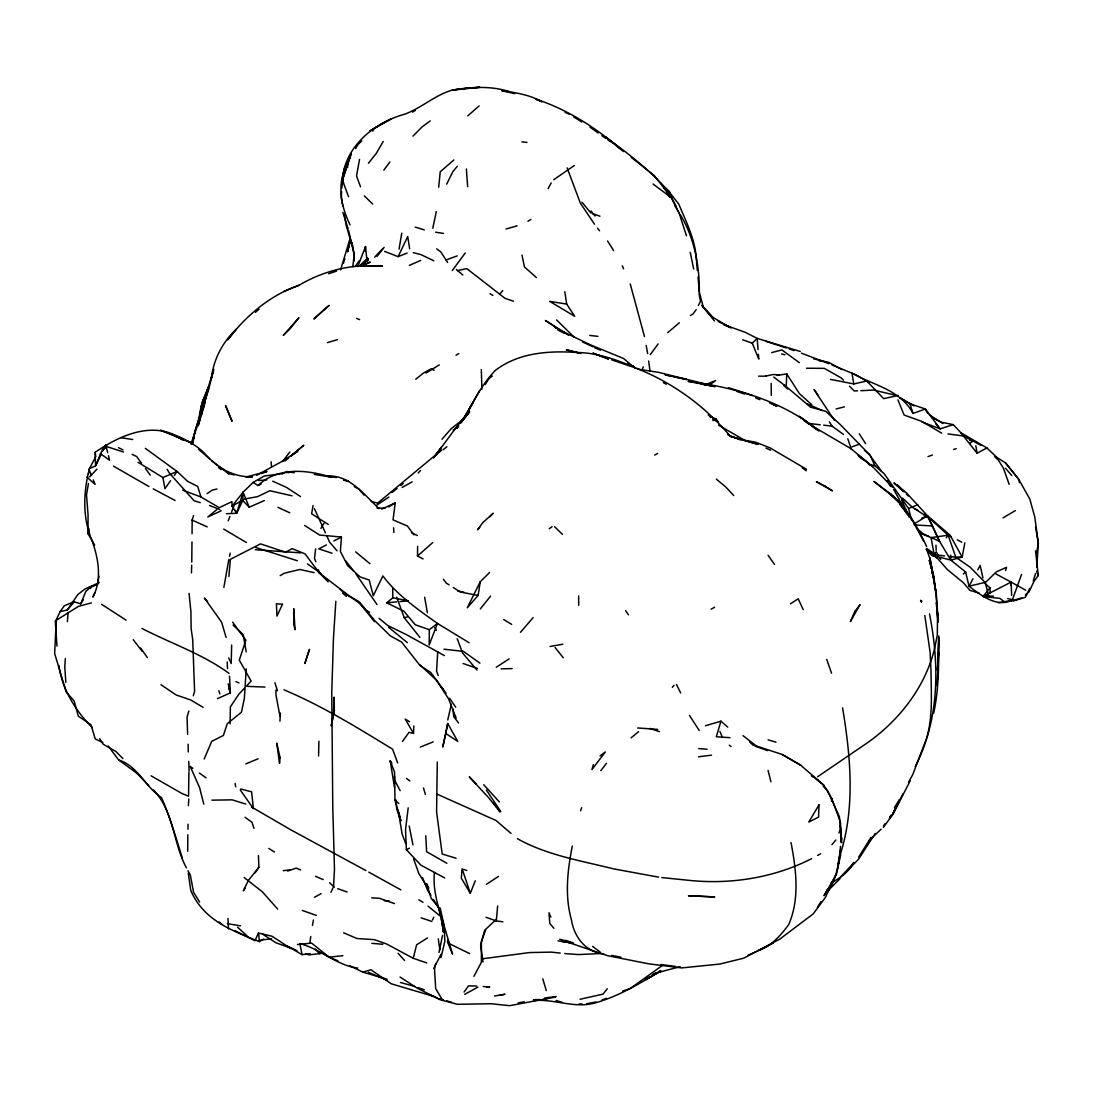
<?xml version="1.0" encoding="UTF-8"?>
<svg xmlns="http://www.w3.org/2000/svg" width="1093" height="1093" viewBox="0 0 1093 1093"><rect width="100%" height="100%" fill="white"/><g stroke="black" fill="none" stroke-linecap="round" stroke-linejoin="round"><path stroke-width="1.5" d="M56.959 646.086L55.265 620.906L78.354 606.437L91.334 602.885M191.767 562.116L191.972 541.964M94.626 544.956L88.014 533.808L88.055 514.926L86.511 494.897L88.465 483.434M831.595 801.155L831.609 798.218L823.712 785.088L800.732 765.237L782.151 754.471L756.288 745.959L742.98 735.63M187.682 851.283L187.832 834.765M192.054 533.739L192.163 520.118L193.611 515.595M423.087 558.906L417.512 556.009L417.622 546.363M188.775 761.397L189.075 770.961M469.157 642.766L437.487 623.461L429.33 629.691L429.153 645.034L437.487 623.461C417.963 609.443 397.36 595.343 382.878 575.943L373.273 595.767L369.202 580L360.184 576.94L347.629 565.614L340.374 551.337L341.426 537.046L319.593 535.037L304.605 525.432M187.969 829.218L188.051 824.204M230.077 723.867L230.391 706.843L238.875 694.137L244.449 688.207M1011.025 585.288L1011.08 582.104L995.518 573.702M318.569 755.946L318.896 741.245M231.661 645.075L231.197 663.547L228.669 657.918M191.466 572.855L191.671 565.19M226.429 513.71L236.621 513.3L242.783 500.526L243.056 492.205L253.18 482.396L264.369 476.001L282.035 473.693M777.191 375.405L786.728 373.874L786.25 386.621L810.5 407.129L825.734 411.351L840.093 424.412L870.315 455.439L874.714 465.618L884.182 473.693L908.597 508.532L911.466 519.954M938.34 660.896L938.709 637.301L937.452 670.255L937.794 665.418M333.474 713.292L334.226 697.156L334.321 710.313L331.275 725.684L334.321 710.313M353.886 261.254L354.2 254.806L352.069 242.427M402.47 741.464L409.001 732.365L413.509 733.376L413.864 725.902M341.603 191.453L341.289 197.724L342.765 205.99M341.754 188.31L344.527 168.09M333.543 886.532L334.485 869.331L332.778 807.741L331.753 692.334L333.488 637.711L335.838 601.259M937.029 685.666L937.958 669.244M365.199 251.39L365.499 246.567L357.766 266.528M68.135 612.394L67.383 621.644M1036.806 567.349L1038.323 543.508L1035.604 527.127M309.838 943.286L310.726 936.496M437.296 761.93L436.585 811.935L442.187 854.043L456.082 858.224M65.361 658.437L64.774 667.195L65.84 682.456M437.733 651.66L436.585 671.075L438.211 675.515M938.368 657.385L938.723 652.548L938.75 654.079M101.389 453.937L95.61 465.864L89.489 468.555C83.765 490.156 82.385 514.53 90.254 535.816M228.902 576.544L230.35 559.329L260.517 543.877L285.574 552.238L292.118 548.645L305.043 553.864L319.347 572.978L349.159 595.849L359.037 601.71L374.954 620.865L390.379 635.907L401.637 642.083L420.067 665.569L430.669 672.386L446.04 693.194M246.226 668.875L244.367 698.482L241.444 712.212L227.276 723.689L223.368 735.493L211.741 741.355L204.159 759.034M502.862 921.823L496.304 920.921L497.657 905.988M839.916 855.095L840.367 850.436M841.104 842.676L840.531 822.442L831.609 798.218L832.169 801.196M200.074 414.684L200.921 406.377L206.932 393.152M438.676 187.217L440.219 171.82L453.827 159.988M352.807 266.596L354.2 254.806L348.53 230.418M408.181 807.836L405.544 829.532L406.377 849.698L420.942 865.191L444.66 877.939M88.465 474.184L89.052 469.525L95.952 456.164M840.517 846.337C838.864 863.238 836.842 880.89 825.516 894.429M839.082 857.377L837.648 868.675L839.41 858.114M381.758 509.106L395.256 502.876L393.043 519.858L407.47 526.061L413.974 534.887M280.423 713.073L279.931 721.148M315.631 548.973L314.511 558.427L315.822 561.747M312.448 925.511L313.431 920.005M188.898 772.15L188.57 796.196L182.394 793.723L151.094 775.839M223.86 587.378L228.833 559.52M98.971 576.12L97.714 584.263L92.263 586.64M480.237 581.804L467.298 607.763L478.119 595.453L480.237 581.804L489.596 572.486M192.081 444.277C194.964 425.573 204.282 408.495 207.492 389.723L202.41 401.814L198.502 419.603M347.902 161.614L347.601 167.461M572.322 846.009C567.513 870.329 564.575 895.686 571.461 919.937C574.03 936.742 585.725 952.345 603.705 953.82M399.068 249.122L401.759 233.123M432.801 228.246L436.298 211.618M313.076 505.526L311.628 513.792L328.242 524.462M1036.67 552.703L1038.35 543.207L1034.743 516.866L1029.811 499.023L1018.84 479.499L1005.642 463.036L996.584 457.175L986.924 447.939L960.856 432.732L953.274 424.63L941.169 422.171L932.056 417.649M359.542 159.373L356.509 175.987L360.567 186.876M445.862 733.54L447.693 723.484L457.735 741.368L445.862 733.54L442.733 747.038L447.693 723.484M201.508 414.971L206.96 391.513L212.711 372.645L211.482 377.645C213.572 359.324 222.74 341.931 236.129 329.335L227.781 339.827C245.72 315.836 270.367 295.014 298.826 285.355C319.812 272.949 344.063 265.654 368.505 265.736L365.308 266.105M451.382 704.22L447.747 719.945M442.528 935.458L438.976 952.509M964.832 542.825L962.154 557.047L950.842 560.122L938.819 556.952L940.786 559.425M192.682 443.58L195.237 430.287L203.12 406.118L201.057 415.764M933.668 713.087C939.242 687.839 938.682 661.648 938.75 635.907M1035.563 573.497L1033.213 581.052M350.32 239.367L347.656 251.896L350.47 239.258M926.7 737.953L926.768 737.638C932.998 716.038 931.195 693.181 930.99 670.965L930.129 652.425L924.828 615.55M840.708 854.699L836.364 874.455L824.026 895.727L828.029 888.595M229.53 556.323L230.24 553.14M440.985 957.687L444.837 941.305L444.127 925.634L440.178 907.982M344.978 169.142L342.396 179.99L343.503 183.023M88.014 533.808L89.189 528.985M426.735 962.919L413.236 958.288L416.611 944.817L427.486 937.917M208.941 388.111L213.859 369.311M350.388 237.427L340.592 269.834M198.161 425.204L202.615 408.919M188.816 799.038L188.365 805.637M593.349 764.663L591.955 769.581L605.317 751.97L600.043 755.85M193.297 695.831L194.581 691.377L192.723 639.801L191.138 628.625L190.92 611.697L189.075 593.362M1005.601 570.546L1006.53 567.322L996.502 571.762L985.299 582.596L988.728 596.027L993.469 596.15M188.843 711.051L187.067 717.158L187.613 734.318M727.733 727.105L720.943 721.189L716.325 736.75L730.056 737.707M200.388 418.223L198.065 425.928L199.418 421.461M201.303 415.135L203.612 407.429M203.107 409.151L205.006 402.798M347.67 249.573L349.118 244.736M435.67 963.452L434.508 968.74L435.683 988.673L442.761 1000.409M182.722 490.156L200.962 496.987L219.242 507.658L231.948 501.66L232.071 506.182L236.621 513.3L243.056 492.205L249.231 507.207L264.315 500.567M344.746 169.237C337.286 187.395 341.658 207.834 350.074 224.871M838.796 858.907C855.723 810.35 850.778 757.572 842.594 707.854M343.407 263.345L344.828 258.754M190.947 443.977L200.484 417.212M192.245 443.116L194.24 436.981M199.213 421.638L200.716 417.034M580.602 810.719L581.681 807.686M320.946 528.425L324.034 523.205M838.959 833.085L840.517 828.754L839.93 826.076M1029.674 588.43L1025.425 597.297L1013.498 600.918L1012.446 599.702L1021.545 574.453M926.208 739.264L912.819 774.459L908.543 782.342M485.606 930.061L481.398 941.415L481.398 962.277L473.938 976.322M228.218 520.828L229.885 516.47M231.552 512.098L234.326 504.816L244.928 498.914L257.47 496.687L269.834 490.73L291.981 495.785M642.165 369.776L643.312 366.838M359.214 266.323L367.002 260.954L367.986 258.467M470.318 893.295L462.107 868.798L461.287 878.103L470.318 893.295L475.264 880.767M123.523 452.024L107.182 446.723L105.734 444.988L100.488 453.704L95.61 465.864L95.023 452.379C117.538 436.927 147.746 422.458 174.771 434.959C185.468 439.359 195.62 444.687 204.036 452.775C216.646 467.285 232.768 477.422 252.565 476.808L249.286 477.163M372.822 131.146L373.888 128.523M102.756 742.612L95.2 738.909L91.006 724.741L78.313 716.175L74.201 701.078L66.113 691.855L54.65 653.436L56.262 619.758L60.115 611.615L67.233 610.003L74.256 601.833L80.759 603.842L85.8 591.45L92.181 585.739L99.395 582.473M208.654 386.58L202.41 401.814L207.055 392.824M896.629 805.65L892.694 814.681L883.322 827.374M94.845 592.707L92.905 597.106C102.687 578.47 98.001 556.118 90.828 537.346M853.619 862.445C849.22 871.859 839.656 878.212 830.871 883.185M330.974 892.325L332.9 887.981M835.23 875.753L825.42 897.435L813.219 913.898L779.692 939.188L743.746 958.165L719.781 964.067L681.69 967.92L648.832 963.848L607.681 955.706L565.04 941.305L570.081 942.767L561.857 941.483L570.314 941.975M446.695 184.13L452.912 171.533L457.202 166.409M432.473 920.019L433.784 917.232M903.023 793.873L892.694 814.681L910.168 780.962M891.997 815.05L889.524 818.192L890.932 815.255M384.599 251.39L398.112 256.609L407.73 236.525L409.643 248.821M102.838 450.944L105.734 444.988L107.66 452.611M433.743 968.494L441.08 954.257M915.224 766.521C939.556 719.809 939.57 664.339 929.474 613.801M345.197 166.792L346.672 163.977M698.318 305.562L700.476 301.449L699.083 293.703M892.735 813.657L896.397 806.716M972.989 578.757L968.999 586.217C980.831 595.193 996.338 607.722 1011.899 600.317L998.592 602.789M977.77 569.808L980.161 565.341L982.935 577.937M548.085 188.638L551.227 182.914M727.924 434.153L730.329 436.339L757.914 444.332L730.329 436.339C707.772 409.383 679.86 387.933 647.971 373.232C625.688 363.327 602.188 352.957 577.541 352.493C549.11 350.607 518.424 352.424 495.02 370.677C480.592 385.815 471.998 404.956 461.355 422.677M434.454 456.847L457.926 425.095L467.23 414.698L460.167 422.731L466.164 414.52L479.567 390.611M889.524 818.192L891.096 815.419M466.164 414.52L472.709 403.098L462.202 421.188M383.219 141.448L376.265 153.43L368.437 163.24M465.085 417.444L469.334 410.189M871.039 837.306L858.702 857.103M899.471 799.42L894.416 807.549M835.831 840.025L831.951 844.684M348.817 159.851L350.525 157.023M355.621 148.566L358.162 144.331L361.797 140.97M485.237 384.504L488.585 379.08L492.315 376.019M364.884 262.32L367.48 258.167L368.163 260.721M817.414 907.368L821.021 901.616M80.759 603.842L83.396 599.661M90.418 588.526L92.181 585.739L84.926 589.031L77.808 594.578L67.233 610.003M464.375 418.496L466.178 415.75M245.16 888.062L243.329 890.836L248.357 880.48L258.863 867.255L258.454 855.546M255.202 872.801L258.863 867.255M458.554 425.683L456.696 428.483L458.705 425.887M467.886 414.274L469.635 411.637L465.659 416.816M600.808 770.647L606.478 763.31M650.267 354.61L658.15 343.912M875.233 833.399L858.47 859.33L842.689 875.37M170.522 480.729L164.92 488.694L162.912 477.532L138.032 462.298M174.265 475.428L177.066 471.452L145.328 448.349M464.074 992.048L468.528 985.818L476.644 986.036M979.273 593.185L969.819 590.329L963.466 582.788L947.344 569.562L934.187 554.657L936.25 551.787L938.163 555.135L937.043 557.895L928.039 552.074M946.292 537.824L948.15 535.228L951.183 536.772M355.444 266.064L359.378 260.626M60.115 611.615L64.337 605.768L74.023 601.656M433.607 458.022L441.381 447.365L434.932 455.918M696.241 309.565L693.153 313.773L690.393 315.576M883.581 825.802L885.221 823.562M452.297 270.517L465.235 253.002M383.821 170.166L389.887 161.996M460.413 423.005L466.998 414.165M1035.549 550.831L1038.282 575.533L1034.074 581.203L1029.046 591.832L1025.371 594.865M282.622 461.41L289.823 452.037M435.342 455.781L440.93 448.54L433.907 457.38M607.257 988.755L603.09 994.111L580.041 999.262M232.071 506.182L243.056 492.205M903.993 491.905L896.902 484.636L906.562 493.025L927.424 515.732L939.597 541.431L950.842 560.122L965.638 572.022L968.999 586.217L983.987 582.651L989.93 587.802L983.058 596.518L999.972 598.39L1005.136 602.393M377.03 256.336L384.108 247.401M480.292 608.938L490.579 596.136M672.304 687.333L674.053 685.284M520.487 632.273L533.152 617.6M441.996 439.249L451.177 428.688L464.511 418.318M853.114 863.525L840.503 877.132M499.487 294.318L502.78 290.615M246.294 686.24L251.13 681.103L239.312 660.076L245.87 640.17L232.645 622.136M374.667 257.142L382.796 248.576M479.759 527.4L477.532 529.763L482.942 522.495L493.162 513.259L489.814 516.798M89.585 476.89L96.963 469.17M881.108 829.177L868.88 840.9M840.08 878.622L826.445 892.271M418.182 472.955L420.422 470.632M412.99 136.133L422.103 126.897L430.218 120.899M359.515 266.064L367.48 258.167M827.387 889.811L829.778 887.502M742.68 339.773L752.244 343.175L757.203 338.406L800.267 351.454M438.949 452.475L441.408 450.138L377.618 503.149M495.689 919.964L484.664 930.266L480.633 945.144L482.997 961.881M667.714 332.641L679.327 322.79M207.083 493.653L212.165 490.211L216.96 488.954M417.512 556.009L432.773 542.524M467.777 115.872L479.144 105.884M963.37 574.003L965.638 572.022M255.352 312.379L259.055 309.196M631.071 737.857L638.572 731.682M284.863 461.041L288.593 457.994M291.08 455.959L303.827 445.247L291.148 455.726L297.802 451.231L282.24 461.301L256.636 475.277M216.701 509.734L207.793 516.975L221.155 510.814M429.33 629.691L415.217 624.745L403.932 611.233L386.676 602.803L392.852 597.803L408.317 600.795L399.997 601.56M415.764 379.257L423.305 373.178L431.025 368.874L434.112 370.213M443.034 449.824L446.846 446.75M392.1 492.451L397.046 488.544M400.762 485.606L403.249 483.639M453.199 430.082L455.685 428.142M663.123 964.941L630.21 988.523L622.641 991.105M969.805 443.444L973.043 441.08L969.737 440.383M549.273 528.752L552.033 526.744M574.331 165.494L553.727 179.717M253.18 482.396L258.016 485.538C277.54 466.711 307.133 469.648 331.056 477.149M709.015 385.269L715.737 380.473L704.999 384.968M376.675 505.212L388.889 497.069M496.222 667.276L509.119 658.874M486.399 884.305L498.463 876.436M713.237 420.6L715.888 418.879L718.333 421.966L712.691 419.015M790.403 603.842L798.191 598.786L803.177 609.566M645.321 979.506L649.597 976.732M652.453 974.888L655.308 973.043M388.78 506.92L395.256 502.876M426.038 373.055L439.277 364.884M914.035 524.025L927.424 515.732L950.104 535.201L962.154 557.047L957.154 557.02M188.256 873.061L190.783 890.481C203.694 920.456 231.62 930.43 259.328 941.633L263.645 938.996M1003.087 517.863L1015.452 510.527M985.804 595.07L983.058 596.518L1011.08 582.104L1025.712 590.193M660.486 970.885C640.211 983.29 619.567 995.764 596.6 1002.513C575.396 1009.249 554.93 998.729 533.521 1000.519M527.933 221.251L530.843 219.474M660.063 971.09L645.826 979.67L658.833 972.292L680.242 966.663M817.619 776.74L867.405 742.789C899.102 720.506 924.938 687.319 934.392 649.379L937.302 635.197L937.548 613.2M455.972 355.239L458.8 353.572M412.512 112.087L415.381 110.407M280.204 575.615L284.371 573.183L299.988 569.48L314.142 572.65M402.128 487.451L412.143 481.876M102.1 449.851L106.144 447.611M713.196 420.354L715.888 418.879L710.095 416.57M464.73 994.343L477.873 987.143M314.524 897.257L321.096 893.664M654.693 455.057L657.576 453.499M960.856 432.732L977.087 453.212L986.924 447.939M811.703 858.592C775.128 877.351 732.938 884.333 692.115 880.657L661.825 877.583M817.632 855.395L820.611 853.811M711.147 609.156L714.631 607.298M326.383 544.929L318.869 548.864L332.081 553.236M333.898 540.98L341.426 537.046M757.49 951.088L773.243 943.109M406.377 849.698L409.397 848.182M409.342 265.394L420.723 260.407M258.016 485.538L261.049 484.076M282.363 473.87L285.41 472.408L288.743 472.682M759.375 950.159C771.959 945.527 780.867 935.102 788.681 924.678C799.98 898.706 796.114 869.481 791.018 842.525M361.305 266.255L370.308 262.115L360.198 265.954M217.521 698.605L230.363 692.921L229.53 676.212M748.199 955.145L755.946 951.771M162.912 477.532L177.066 471.452L187.75 481.439L197.71 486.399L200.962 496.987M517.126 225.827L506.004 229.011M908.597 508.532L917.737 504.706M245.761 763.911L258.098 758.774M283.797 291.476L299.414 285.109M420.259 747.134L433.183 741.86M398.112 256.609L407.115 253.07M652.398 974.724L661.306 971.281M261.063 473.665L266.979 471.52L245.966 477.013M446.04 259.943L457.229 255.899M851.939 446.859L859.522 444.127M898.159 395.447L883.69 398.644L866.763 381.006L853.838 383.944L851.912 373.15C873.293 385.242 900.468 389.627 912.983 413.441L925.388 409.014L940.158 428.88L953.274 424.63M927.971 456.614L932.397 455.057M287.65 871.066L296.189 868.102L300.602 869.973M595.986 1001.939L586.722 1003.702M602.065 999.849L606.629 998.292M953.642 449.51L956.211 448.649M328.61 273.728L336.507 271.119M921.7 518.205L926.878 516.647L924.951 514.161M327.463 342.615L337.477 339.622M1010.738 601.177L1021.695 597.898M705.504 725.738L720.943 721.189M349.623 965.706L362.849 972.142L370.937 969.751L391.294 983.796L435.219 996.871M322.435 952.754L319.279 953.656L315.358 949.107M771.713 352.602L781.878 349.91L799.352 362.657M836.09 408.987L844.356 406.856M524.353 1001.803L518.15 1002.868M765.769 376.088L772.956 374.544L779.172 374.858M396.732 597.27L404.205 617.627L407.525 616.93M457.502 270.572L466.834 268.632L505.034 298.362L513.478 301.19M500.048 995.19L504.993 994.247L494.582 995.983M550.093 646.482L562.854 644.214M555.121 997.13L509.639 1005.697L491.181 1003.729L457.284 1004.303L439.96 999.658L417.499 988.318L400.024 977.019M920.429 533.411L931.072 537.578L948.15 535.228L955.801 557.266L970.024 567.103L985.299 582.596M698.564 756.78L711.529 755.154M544.779 997.964L556.187 996.556M262.539 934.119L276.064 942.849L290.847 948.096L302.092 954.667L310.18 953.683M283.237 870.67L289.905 869.878M259.97 940.144L271.529 938.805M342.888 955.692L329.102 957.154L322.845 953.233L308.95 954.886L305.944 953.834M297.419 944.543L311.587 943.109L329.102 957.154L337.901 960.774M386.676 602.803L396.663 601.874M600.604 953.533L578.552 954.572L564.808 953.574M258.535 480.524L266.76 479.882M248.261 477.108L251.376 476.917M857.554 390.816L854.302 390.966L849.48 386.198M860.819 390.679L873.826 390.092L894.498 395.01M211.933 800.158L232.181 799.844L245.679 803.997M578.88 1004.03L582.023 1003.893M477.463 668.41L463.104 663.533M675.433 966.431L661.183 964.559M533.493 999.74L540.051 999.535M543.33 999.426L546.609 999.316M501.168 668.861L512.18 668.561M264.984 687.06L247.674 686.377M758.651 376.17L766.302 376.17M482.559 958.78L529.49 952.563L551.227 952.126L560.231 953.082M806.511 368.232L824.354 368.368L841.036 377.836L843.454 380.227M384.285 900.741L389.149 900.892M376.962 507.985L384.996 508.272M914.335 524.941L932.438 525.938L939.597 541.431L932.028 537.879M255.27 549.711L300.589 552.853M486.467 986.788L489.719 986.965L483.188 986.501M371.716 897.859L379.49 898.309L394.477 903.583M443.485 233.424L435.56 232.208M819.545 360.991L822.578 361.196M637.684 727.965L657.644 729.4M698.728 748.609L707.116 749.238M371.839 943.327L382.769 944.284M558.017 940.936L561.406 941.251M443.99 649.215L463.473 651.401L479.923 663.164M521.921 141.858L526.949 142.418M589.742 335.428L597.926 336.357M810.186 423.633L820.283 424.794M823.644 425.177L832.06 426.133L843.482 434.467M501.673 90.5C515.349 92.686 529.722 94.667 541.814 101.758L536.035 99.326M926.154 549.232L934.187 554.657L944.571 555.913M949.148 556.46L955.801 557.266M947.945 433.935L963.671 436.011L980.858 445.316M658.573 877.132L613.61 868.88C581.23 860.737 546.678 855.232 517.426 838.673M501.947 90.774L510.39 91.962C491.577 85.637 471.561 86.853 452.283 90.091C434.987 95.118 421.515 107.92 404.847 114.164C374.393 122.334 344.459 146.694 342.396 179.99L348.53 196.699M892.544 487.3L872.474 466.547L850.832 448.567L812.195 425.983L799.284 416.31L817.537 429.713C780.948 400.38 733.909 387.236 688.112 381.361L715.041 386.539L701.05 383.944L714.371 386.239L658.628 372.358L637.287 369.051M336.494 477.545L326.315 476.015C349.364 474.239 363.983 494.692 379.052 508.614M620.947 957.154L611.656 955.432M121.186 437.746L132.759 439.536M331.958 477.286L314.306 474.376M566.693 304.086L549.697 301.381L574.699 316.273L566.693 304.086L564.808 291.722M286.708 471.507L294.236 472.75M227.412 923.64L240.528 925.853M868.498 464.457L874.714 465.618M830.489 379.394L853.838 383.944M478.119 595.453L460.303 591.996L453.281 587.528M424.262 229.899L415.217 227.098M457.639 590.958L464.06 592.324M673.889 376.73L686.787 379.531L665.063 374.79L672.277 376.375M503.135 91.006L514.653 93.629M813.698 358.859L828.836 362.384L841.979 369.625M357.739 968.056C336.343 965.461 320.686 948.874 299.865 943.669L302.092 954.667M343.708 480.155L348.462 481.289L343.967 479.882M781.673 353.995L784.979 354.801M1007.705 598.568L1012.446 599.702M413.25 252.674L421.065 254.642L433.798 260.79M580.916 353.49L566.311 349.774L579.345 353.107M400.421 982.498L414.766 986.46M371.278 501.468L377.809 503.163M227.986 473.337L234.23 474.963M559.671 939.215L566.119 940.923M240.829 788.996L251.622 791.865L253.385 808.629L240.228 789.925M438.812 998.606L443.567 999.958M446.723 1000.86L451.477 1002.199M362.849 972.142L386.949 979.137M297.337 560.75L255.762 547.484M556.077 1000.505L562.144 1002.308M768.119 739.852L776.003 742.215M985.572 595.084L988.728 596.027M611.766 359.898L632.164 366.811M200.265 502.63L194.076 500.731L169.661 473.433L167.133 469.362M765.646 341.235L786.222 347.916M649.666 728.444L659.434 731.6M728.525 387.673L752.394 395.557M421.174 917.86L431.817 921.426M536.076 99.217C566.884 109.286 595.098 127.28 619.553 148.156M900.017 397.961L909.909 403.768L925.388 409.014L927.574 413.291M736.873 391.444L744.675 394.081M592.461 213.613L599.961 216.209M789.31 348.954L793.846 350.525M801.429 353.148L828.849 363.696M565.737 940.363L573.661 943.095M286.243 945.623L296.941 950.691M337.737 888.677L347.15 891.984M417.95 987.58L424.316 989.821M283.961 689.806C321.902 705.777 357.561 727.719 392.592 749.197L397.715 762.996M486.057 917.3L496.304 920.921M302.31 910.442L316.301 915.374M754.894 746.095L767.532 750.618M724.099 324.717L745.317 332.34L757.203 338.406L758.05 349.541M463.664 869.372L466.793 870.506M608.446 359.023L592.857 353.107L608.295 358.914M921.836 421.871L940.158 428.88L935.704 423.783M469.607 953.574L449.469 943.751L447.611 940.089M209.569 505.472L219.925 509.611M831.978 364.953L856.325 374.995L868.73 382.4M727.952 434.754L740.316 439.905M755.495 397.866L759.922 399.71M315.563 876.326L323.2 879.578M368.382 972.292L387.291 980.448M343.653 932.835L356.974 938.504L374.352 939.666L386.772 944.038L413.236 958.288M428.401 994.138L437.323 997.964M565.067 112.374L569.603 114.328M723.962 324.771L729.441 327.121L712.39 317.052L703.427 307.584L699.342 292.214L697.99 277.089M444.359 655.568L406.35 634.609L387.701 625.483L379.107 618.351M356.755 318.418L359.597 319.648M807.276 403.918L822.25 410.531M915.005 508.928L917.792 510.171M175.112 500.485L153.225 488.844M272.717 481.221L286.352 487.328L300.52 496.577M191.903 520.008L207.205 526.867M235.992 681.608L238.93 682.934M594.524 347.547L600.399 350.211M765.961 448.103L770.579 450.193M277.882 507.33L289.809 512.808M582.583 341.972L593.034 346.85M929.009 536.458L922.957 533.616L916.535 528.138M411.487 532.769L417.335 535.515M118.468 447.679L123.017 449.892M132.103 454.319L136.652 456.532L141.516 463.186M436.981 794.105L496.017 820.488L511.005 833.399M354.228 486.672L358.586 488.831L364.037 495.061M141.899 628.42C170.891 643.422 202.574 653.956 229.052 673.397M234.858 930.649L255.011 940.718L258.317 933.053L271.952 936.209L290.929 948.587M557.908 330.059L563.947 333.092M108.234 746.082L118.659 759.963C138.06 765.974 145.205 787.042 161.532 797.644C170.125 817.332 176.11 838.126 182.367 858.319M718.21 321.424L731.08 327.968M776.713 406.241L769.513 402.566L776.645 406.186M957.236 539.86L961.785 542.169M400.899 889.88L368.765 872.146M246.362 542.497L223.669 529.08M369.571 612.217L365.171 609.921C359.474 600.248 347.492 597.079 340.114 589.195M566.311 333.597L545.421 320.495L559.862 330.168L590.124 344.719L623.543 358.49L634.773 367.876M148.88 486.494L113.549 466.164M365.895 870.561L290.683 829.765L251.554 807.003M564.849 332.778L554.547 327.026L568.524 335.127M663.328 382.618L666.211 384.23M176.192 436.339L183.228 440.288M446.9 863.279L426.625 851.748L425.764 835.749M307.502 563.933L320.836 573.319M718.566 425.163L744.511 440.192L756.055 442.296L770.21 447.966L806.484 469.293M782.151 754.471L800.732 765.237M913.953 405.858L900.195 397.811M941.647 433.115L921.536 421.283L904.102 415.026L897.927 399.929M203.066 707.308L190.838 700.026L176.123 694.957L160.985 684.724M503.709 619.567L511.688 624.363M126.064 620.141L101.594 604.306M418.879 899.826L423.018 902.326M409.588 721.763L405.243 719.112L413.509 733.376M490.074 293.703L492.902 295.438M573.661 116.869L581.831 122.006M449.073 584.864L446.258 583.075L443.375 579.222M268.837 848.441L274.425 851.994M929.296 414.766L942.863 423.51M773.762 377.071L786.25 386.621L783.736 384.722M930.771 554.561L933.381 556.351M818.384 780.32L811.334 775.484L813.807 777.41M804.106 420.75L809.503 424.494M812.195 426.366L818.917 431.038M926.919 548.577L934.843 554.165M589.988 127.13L598.213 133.004M601.847 135.6L605.795 138.428M607.817 139.877L610.563 141.83M729.304 745.194L731.108 746.492M100.488 453.704L109.587 460.249L108.426 455.672M192.846 768.338L190.209 766.439L199.541 787.466L203.804 804.188M199.445 773.079L206.058 777.833M245.078 817.291L251.923 822.25L253.986 828.371M118.659 759.963L138.688 774.513M921.918 601.287L920.593 600.317L921.385 602.284M436.667 248.835L440.752 251.868L447.584 262.443M228.888 474.02L212.083 461.055M653.013 184.007L671.894 198.079L676.499 207.123M619.676 148.634L623.556 151.544M406.541 778.462L409.861 780.948M592.597 946.388L600.303 952.181M802.248 467.818L806.21 470.81M218.504 467.613L221.087 469.566M859.03 456.642L862.842 459.566M816.293 779.323L823.712 785.088M439.673 915.62L427.991 906.111M244.149 877.529L262.347 891.82L277.69 909.089M631.276 157.392L654.174 175.495L665.637 190.114M872.474 466.547L858.114 455.125L870.438 464.908M619.307 148.17L605.317 136.83C632.464 156.6 659.038 177.08 678.917 204.459C686.554 222.712 695.722 240.446 696.405 260.667M219.092 921.986L221.688 924.091M388.602 627.273L407.375 642.657M355.662 551.883L369.94 563.687M372.617 203.981L364.324 195.907M554.588 526.73L562.471 534.381M440.684 686.677L442.993 688.59M716.325 479.089L725.82 487.054L733.704 495.525M456.368 269.561L462.845 274.999M342.574 593.171L346.344 596.354M864.413 450.289L869.167 454.387L881.327 470.933M198.489 449.223L209.624 458.91M536.431 277.567L524.394 266.924L522.003 255.093M86.853 477.081L95.132 484.404L93.301 479.95M811.88 404.806L799.448 393.685L786.728 373.874M894.306 483.147L903.16 491.099M394.546 776.563L394.997 800.09L398.863 803.574M783.968 385.665L787.67 389.012M894.033 482.956L897.722 486.303M948.15 535.228L929.87 518.574L912.245 507.138L902.463 498.053M237.605 927.233L247.237 936.018M419.603 664.544L436.531 680.256L448.595 698.878L456.164 718.074M627.724 362.657L631.303 366.005M233.069 625.141L243.192 634.623L246.212 651.947M708.223 414.848L710.696 417.157M148.757 785.553L133.155 769.376M153.403 789.925C173.965 811.17 172.995 843.209 186.425 867.869M749.839 742.147L753.282 745.399M574.29 337.327L556.597 319.935M906.288 494.009L908.31 495.976M329.608 882.679L334.294 887.27M823.138 786.195L827.633 790.676L839.41 816.717L841.801 842.621M317.571 571.079L328.16 581.913M122.894 758.61L115.899 751.438L103.248 744.278L99.613 738.649M476.37 784.159L469.252 776.809L488.598 797.644L500.034 811.949L498.148 809.326M242.783 500.526L249.231 507.207M703.427 307.584L713.032 317.762L701.884 305.575M994.671 456.56L996.83 458.882M1005.451 468.214L1011.763 475.51M712.39 317.052L713.032 317.762M483.721 784.747L499.351 801.934M398.098 953.301L404.547 960.446M92.167 727.569C75.608 710.778 62.069 689.287 58.926 665.582M337.054 550.804L329.594 542.142L326.862 536.007M345.579 560.709L353.79 571.174M207.602 601.724L204.405 598.008L221.619 622.204L226.087 637.383M477.013 670.091L462.558 652.999L457.216 638.654M553.864 928.271L549.765 923.421L548.973 912.764L550.899 917.123M581.927 202.15L590.958 213.094M439.55 908.502L431.189 898.309L426.584 883.745L428.798 888.24M899.922 504.624L912.095 519.64L923.653 541.213M555.08 647.48L563.319 657.795M702.034 305.33L714.385 320.905M590.985 210.976L594.988 216.031M404.205 617.627L419.876 637.369M607.585 240.993L613.583 250.557M359.515 602.776L374.516 621.739M668.766 194.103L671.894 198.079M597.502 228.15L599.551 230.76M813.93 389.477L834.41 420.259M133.25 639.719L142.213 651.305M355.826 573.825L376.962 604.456M458.541 722.951L453.8 716.721L452.857 708.961M145.424 468.501L150.301 475.154M493.449 802.795L496.263 806.716M668.834 193.912L663.273 186.165L669.381 191.425L671.28 196.016M768.065 555.258L774.554 564.425M689.546 715.56L699.206 730.452M1005.642 463.036L1018.84 479.499L1019.427 482.696M594.51 224.215L580.369 203.161L567.117 167.871M140.669 648.081L147.323 657.535M394.559 787.616L390.187 760.796L391.922 763.31M625.592 610.645L628.475 614.812M449.619 698.304L455.713 707.185M486.33 789.993L500.772 811.484M859.221 433.771L865.629 443.69M829.382 421.884L832.06 426.133M430.888 895.468L427.513 890.057L422.595 877.816M433.429 899.525L439.345 908.993M814.954 390.461L818.397 395.967M426.612 885.999L418.906 873.635L413.578 858.907M996.584 457.175L1003.456 468.282L1009.181 484.377M199.609 902.039L193.57 892.298L190.332 875.056L187.982 870.738M887.229 480.783L890.604 486.426M909.39 516.934L901.069 502.561M669.941 197.478L663.273 186.165L671.526 198.188L679.122 213.012L686.472 235.787M674.955 205.949L679.122 213.012M893.664 489.486L899.43 499.651M907.053 514.065L899.717 501.059L907.258 513.396L900.099 503.846L888.636 492.642C906.37 506.223 917.355 526.662 926.645 546.609M676.471 684.45L680.652 692.976M400.161 790.622L394.628 780.252L394.6 772.205L390.187 760.796M680.338 214.665C694.356 238.11 699.506 265.053 699.342 292.145M443.375 931.728L441.463 919.186M434.823 627.519L436.312 630.47M927.424 515.732L932.438 525.938M909.349 517.221L901.547 500.007M314.415 508.71L325.495 532.933M630.237 283.989L644.487 336.562M719.877 731.422L722.555 737.556M622.3 265.79L623.597 268.864M442.897 930.853L443.485 932.302M447.365 941.647L452.543 954.107L438.717 907.805M752.244 343.175L758.788 359.078L758.419 354.31M89.052 469.525L91.484 475.482M235.46 510.39L236.621 513.3M405.763 843.55L402.115 834.055L398.125 810.077M1036.629 571.174L1038.282 575.533M926.44 548.918L930.334 559.712L933.627 578.142M826.732 659.407L831.541 673.206M218.832 690.749L219.912 693.905M847.785 438.758L851.324 449.346M400.639 820.515L396.622 808.506L395.98 800.021M274.849 682.701L277.499 690.762M228.847 688.262L230.363 692.921L228.191 683.767M342.888 212.343L348.148 228.792M909.909 403.768L912.983 413.441M318.323 569.699L319.334 572.882M352.301 246.062L346.29 225.814L344.227 214.255M423.483 787.971L425.396 794.42M542.784 978.85L546.268 990.613M394.997 800.09L400.776 820.693L399.054 812.987M934.023 577.596L929.323 560.449L934.023 577.596L935.963 594.086M768.065 770.374L770.934 781.864M95.023 452.379L95.638 454.893M646.154 345.388L647.671 353.599M933.34 575.041L930.922 564.453L933.176 577.036M924.2 514.899L924.746 517.29M690.229 252.346L693.7 269.001M409.206 826.062L412.935 844.889M235.091 783.49L235.719 786.782M279.958 716.229L275.969 694.97L275.942 690.12M931.072 537.578L934.187 554.657M933.367 577.869L931.291 566.475L936.318 594.155L937.753 615.236M933.955 581.121L936.318 594.155L933.887 579.741M424.63 597.229L427.39 612.736M929.815 557.594L933.176 576.954M975.83 445.766L977.087 453.212M438.266 938.75L439.851 949.803M936.127 602.817L936.933 608.76M648.668 361.018L650.034 371.155M365.499 246.567L367.002 260.954M937.247 612.121L938.026 622.231L936.728 605.372L936.988 608.746M443.225 930.949C441.012 911.179 432.049 893.036 434.508 872.474M696.569 262.306L697.361 270.517M271.078 461.779L271.542 466.697M258.617 933.19L259.328 941.633M936.1 595.685L937.493 613.255M466.369 168.95L467.654 186.616M393.576 527.755L393.89 532.496M227.972 918.448L228.505 928.845M227.194 661.975L227.522 668.574M1011.08 582.104L1011.667 595.357M935.95 545.202L936.182 550.285M989.93 587.802L990.176 593.335M950.691 555.135L950.842 560.122M481.316 369.543L481.904 389.19M392.701 588.608L392.852 597.803M188.119 744.224L188.242 751.957M771.166 383.411L771.275 395.393M578.662 595.863L578.703 605.303M293.757 608.828L293.744 624.417L295.042 629.732L293.757 608.828M818.985 804.885L818.602 817.072L808.765 822.073L818.985 804.885M280.095 757.586L279.535 763.365L276.748 743.199L280.095 757.586M841.555 838.017L841.145 841.35L841.555 838.017M206.837 394.067L203.339 406.5L208.749 388.835L206.837 394.067M307.939 653.696L304.892 663.451L309.51 649.365L307.939 653.696M351.236 153.526L342.396 179.99L351.236 153.526M854.876 611.397L850.436 621.521L860.054 604.634L854.876 611.397M282.472 604.279L276.939 616.124L276.42 603.773L282.472 604.279M298.772 317.885L289.454 329.471L283.265 335.414L298.772 317.885M324.129 309.524L313.951 318.965L329.184 305.384L324.129 309.524M381.43 124.151L369.694 131.051L390.993 118.973L381.43 124.151M466.069 88.342L452.283 90.091L479.677 87.303L466.069 88.342M369.188 266.036L356.468 266.105L382.386 266.009L369.188 266.036M714.576 896.929L688.563 895.754L714.576 896.929M174.839 435.629L160.534 430.218L190.442 442.487L174.839 435.629M824.914 486.071L816.403 481.726L832.456 490.853L824.914 486.071M890.781 494.063L873.935 481.439L898.829 501.236L890.781 494.063M634.883 368.081L632.574 365.636L634.76 367.999M231.935 421.051L225.623 405.708L231.935 421.051"/></g></svg>
